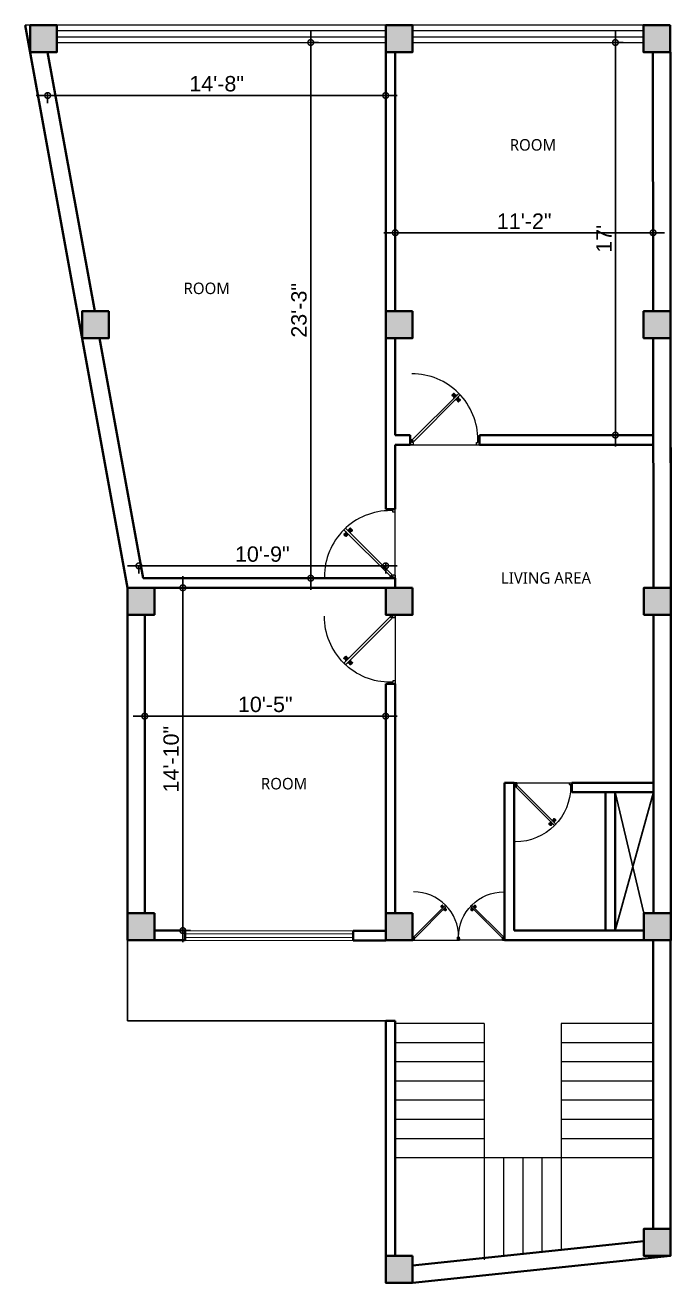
# Model space of a CAD drawing. Header units: inches. Extents: x -71 to 2682309, y -3332 to 801571.
# Drawn here: x 2652842 to 2653178, y 793069 to 793724 of the extents above; entities that cross this region are included whole.
import ezdxf

# ---------------------------------------------------------------- set-up
doc = ezdxf.new("R2010")
doc.units = ezdxf.units.IN
doc.header["$MEASUREMENT"] = 0
doc.header["$PDMODE"] = 99
doc.linetypes.add('SOLID', pattern=[0])
for name, color, linetype, lineweight in [('CONC. OUTLINE RA', 150, 'Continuous', 40), ('ele 4', 114, 'Continuous', 9), ('elev 2', 20, 'Continuous', 25), ('HATCH RA', 8, 'Continuous', 9), ('PUERTAS', 7, 'Continuous', 13), ('stair EA', 132, 'Continuous', 5), ('wall EA', 24, 'Continuous', 40), ('Win EA', 114, 'Continuous', 5)]:
    doc.layers.add(name, color=color, linetype=linetype, lineweight=lineweight)
for name, color, linetype in [('HACTH', 7, 'Continuous'), ('lettring', 7, 'Continuous'), ('text EA', 7, 'Continuous')]:
    doc.layers.add(name, color=color, linetype=linetype)
doc.styles.add('EAPL', font='arial.ttf', dxfattribs={"height": 8})
doc.styles.get("Standard").update_dxf_attribs({"font": 'arial.ttf'})
doc.dimstyles.new('EA Copy of 1-8', dxfattribs={"dimtxt": 8, "dimasz": 6, "dimexe": 4, "dimexo": 6, "dimgap": 2, "dimtad": 1, "dimdec": 0, "dimzin": 0, "dimdsep": 46, "dimlunit": 3, "dimtxsty": 'EAPL', "dimblk": 'DOTSMALL', "dimcen": -0.09, "dimdle": 6, "dimclrd": 256, "dimclre": 256, "dimclrt": 256, "dimadec": 0, "dimazin": 0, "dimtfac": 8, "dimtdec": 0, "dimtix": 1, "dimtmove": 0, "dimatfit": 3, "dimldrblk": 'OPEN30', "dimfxl": 1, "dimfxlon": 1, "dimtolj": 1, "dimtzin": 0, "dimlwd": -1, "dimlwe": -1, "dimarcsym": 0})

# ---------------------------------------------------------------- blocks, each defined once
blk = doc.blocks.new('COLUMN')
at = {"layer": 'HACTH', "lineweight": 30, "transparency": 33554541}
h = blk.add_hatch(color=256, dxfattribs=at)
h.dxf.hatch_style = 1
h.paths.add_polyline_path([(2659104.19, 784576.38), (2659090.19, 784576.38), (2659090.19, 784562.38), (2659104.19, 784562.38)])
at = {"layer": 'CONC. OUTLINE RA'}
blk.add_lwpolyline([(2659090.19, 784576.38), (2659104.19, 784576.38), (2659104.19, 784562.38), (2659090.19, 784562.38)], close=True, dxfattribs=at)
blk = doc.blocks.new('3ft')
at = {"layer": 'PUERTAS', "color": 6}
for p, q in [((1.01, 2.52), (25.23, 26.74)), ((26.05, 25.92), (25.23, 26.74)), ((26.05, 25.92), (1.77, 1.64)), ((0, 2.4), (0, 0)), ((0.72, 2.4), (0, 2.4)), ((1.6, 0), (0, 0)), ((0.72, 1.52), (0.72, 2.44)), ((0.8, 1.52), (0.72, 1.52)), ((0.8, 1.52), (0.8, 2.41)), ((0.8, 1.2), (0.8, 1.52)), ((1.6, 1.2), (0.8, 1.2)), ((1.57, 1.84), (0.94, 2.47)), ((1.63, 1.89), (0.97, 2.55)), ((1.63, 1.89), (1.57, 1.84)), ((1.77, 1.64), (1.57, 1.84)), ((1.6, 0), (1.6, 1.2)), ((34.4, 0), (34.4, 1.2)), ((34.4, 1.2), (35.2, 1.2)), ((34.4, 0), (36, 0)), ((35.2, 1.2), (35.2, 2.4)), ((35.2, 2.4), (36, 2.4)), ((36, 0), (36, 2.4))]:
    blk.add_line(p, q, dxfattribs=at)
at = {"layer": 'PUERTAS', "color": 1}
for p, q in [((21.67, 25.73), (22.17, 26.23)), ((21.7, 25.82), (22.14, 26.26)), ((22.58, 26.7), (22.14, 26.26)), ((22.67, 26.73), (22.17, 26.23)), ((22.61, 26.67), (22.58, 26.7)), ((23.45, 25.91), (22.79, 26.73)), ((22.49, 24.95), (21.67, 25.61)), ((21.73, 25.79), (21.7, 25.82)), ((22.6, 24.96), (23.02, 25.38)), ((22.61, 24.25), (22.92, 24.72)), ((22.62, 24.13), (22.61, 24.14)), ((22.7, 25.07), (22.71, 25.06)), ((22.82, 25.06), (23.08, 25.32)), ((22.94, 24.95), (22.83, 25.07)), ((22.92, 24.72), (22.92, 24.72)), ((22.93, 24.94), (23.19, 25.21)), ((22.93, 24.84), (22.93, 24.83)), ((23.44, 25.81), (23.02, 25.38)), ((23.34, 25.58), (23.08, 25.32)), ((23.46, 25.47), (23.19, 25.21)), ((23.33, 25.7), (23.34, 25.69)), ((23.45, 25.46), (23.33, 25.57)), ((23.44, 23.31), (23.45, 23.3)), ((23.56, 23.3), (24.03, 23.61)), ((23.57, 25.47), (23.57, 25.47)), ((24.15, 25.79), (23.68, 25.48)), ((23.68, 25.48), (23.68, 25.48)), ((24.03, 23.61), (24.03, 23.62)), ((24.14, 23.62), (24.14, 23.62)), ((24.25, 23.62), (24.51, 23.89)), ((24.27, 25.78), (24.26, 25.79)), ((24.26, 23.29), (24.69, 23.71)), ((24.26, 23.63), (24.37, 23.52)), ((24.26, 23.18), (24.92, 22.37)), ((24.37, 23.52), (24.63, 23.77)), ((24.37, 23.4), (24.37, 23.4)), ((24.78, 24.15), (24.51, 23.89)), ((24.89, 24.03), (24.63, 23.77)), ((25.11, 24.14), (24.69, 23.71)), ((24.77, 24.14), (24.88, 24.03)), ((24.79, 24.38), (24.78, 24.37)), ((24.78, 24.26), (24.78, 24.26)), ((25.1, 24.84), (24.79, 24.38)), ((25, 24.03), (25, 24.03)), ((25.04, 22.36), (25.54, 22.86)), ((25.09, 24.96), (25.1, 24.95)), ((25.1, 22.42), (25.13, 22.39)), ((25.13, 22.39), (25.57, 22.83)), ((25.22, 24.14), (26.03, 23.48)), ((26.04, 23.37), (25.54, 22.86)), ((26.01, 23.27), (25.57, 22.83)), ((25.98, 23.3), (26.01, 23.27))]:
    blk.add_line(p, q, dxfattribs=at)
at = {"layer": 'PUERTAS', "color": 8}
for p, q in [((22.13, 26.28), (21.98, 26.13)), ((22.13, 26.28), (22.27, 26.42)), ((22.29, 26.41), (22.27, 26.42)), ((23.16, 25.52), (22.34, 26.39)), ((23.3, 25.66), (22.5, 26.56)), ((23.41, 25.77), (22.65, 26.71)), ((23.46, 25.83), (22.72, 26.75)), ((22.57, 24.94), (21.65, 25.68)), ((22.63, 24.99), (21.69, 25.75)), ((22.74, 25.1), (21.84, 25.9)), ((22.88, 25.24), (22.01, 26.06)), ((22.69, 24.32), (23.02, 24.83)), ((22.95, 24.96), (22.84, 25.07)), ((22.98, 24.99), (22.86, 25.1)), ((23.03, 25.04), (22.91, 25.15)), ((22.91, 24.53), (23.1, 24.91)), ((23.11, 25.12), (22.99, 25.23)), ((23.13, 24.76), (23.18, 24.99)), ((23.28, 25.3), (23.17, 25.41)), ((23.36, 25.37), (23.25, 25.49)), ((23.31, 24.94), (23.28, 25.08)), ((23.41, 25.43), (23.3, 25.54)), ((23.46, 25.09), (23.32, 25.13)), ((23.44, 25.45), (23.33, 25.56)), ((23.64, 25.27), (23.41, 25.22)), ((23.87, 25.49), (23.49, 25.3)), ((24.08, 25.71), (23.57, 25.38)), ((23.63, 23.38), (24.14, 23.72)), ((23.84, 23.6), (24.22, 23.79)), ((24.07, 23.82), (24.3, 23.88)), ((24.25, 24), (24.39, 23.97)), ((24.25, 23.26), (24.99, 22.34)), ((24.27, 23.64), (24.38, 23.53)), ((24.3, 23.67), (24.41, 23.56)), ((24.3, 23.32), (25.06, 22.38)), ((24.35, 23.72), (24.46, 23.61)), ((24.4, 24.15), (24.43, 24.01)), ((24.41, 23.43), (25.2, 22.53)), ((24.43, 23.8), (24.54, 23.69)), ((24.58, 24.33), (24.52, 24.1)), ((24.55, 23.57), (25.37, 22.7)), ((24.6, 23.97), (24.72, 23.86)), ((24.8, 24.56), (24.61, 24.18)), ((25.02, 24.77), (24.68, 24.26)), ((24.68, 24.05), (24.79, 23.94)), ((24.73, 24.1), (24.85, 23.99)), ((24.76, 24.13), (24.87, 24.02)), ((24.83, 23.85), (25.7, 23.03)), ((24.97, 23.99), (25.87, 23.2)), ((25.08, 24.1), (26.02, 23.34)), ((25.14, 24.15), (26.06, 23.41)), ((25.58, 22.82), (25.43, 22.67)), ((25.58, 22.82), (25.73, 22.97)), ((25.72, 22.98), (25.73, 22.97)), ((0, 0), (36, 0))]:
    blk.add_line(p, q, dxfattribs=at)
at = {"layer": 'PUERTAS', "color": 2}
for p, q in [((21.99, 26.11), (21.98, 26.13)), ((25.42, 22.68), (25.43, 22.67))]:
    blk.add_line(p, q, dxfattribs=at)
at = {"layer": 'PUERTAS', "color": 6}
for radius in [0.155, 0.0752]:
    blk.add_circle((0.82, 2.56), radius, dxfattribs=at)
blk.add_arc((0.82, 2.56), 34.38, 359.72845, 90.03333, dxfattribs=at)
at = {"layer": 'PUERTAS', "color": 1}
for centre, start, end in [((22.73, 26.68), 38.92363, 135), ((22.54, 25.01), 231.07637, 315), ((22.67, 24.2), 135, 225), ((22.77, 25.12), 225, 315), ((22.99, 24.89), 135, 219.74275), ((22.87, 24.78), 315, 39.74275), ((23.28, 25.63), 315, 45), ((23.39, 25.86), 315, 38.92363), ((23.51, 23.36), 225, 315), ((23.51, 25.41), 50.25725, 135), ((23.62, 25.53), 230.25725, 315), ((24.09, 23.56), 50.25725, 135), ((24.2, 23.68), 230.25725, 315), ((24.2, 25.73), 45, 135), ((24.32, 23.23), 135, 218.92363), ((24.42, 23.46), 135, 225), ((24.84, 24.31), 135, 219.74275), ((24.72, 24.21), 315, 39.74275), ((24.94, 23.98), 45, 135), ((24.98, 22.42), 218.92363, 315), ((25.04, 24.89), 315, 45), ((25.17, 24.08), 51.07637, 135), ((25.98, 23.42), 315, 51.07637)]:
    blk.add_arc(centre, 0.08, start, end, dxfattribs=at)
blk = doc.blocks.new('*U327')
at = {"color": 3, "xscale": -1}
blk.add_blockref('3ft', (42, 0), dxfattribs=at)
blk = doc.blocks.new('_DotSmall')
at = {"color": 0, "linetype": 'ByBlock', "const_width": 0.5}
blk.add_lwpolyline([(-0.0625, 0, 1), (0.0625, 0, 1)], format="xyb", close=True, dxfattribs=at)
blk = doc.blocks.new('*D1221')
at = {"layer": 'Defpoints', "color": 0, "transparency": 16777216}
for p in [(2652853.29, 793709.68), (2653029.32, 793709.68), (2653029.32, 793687.19)]:
    blk.add_point(p, dxfattribs=at)
at = {"layer": 'lettring', "transparency": 16777216}
for p, q in [((2652847.29, 793687.19), (2653035.32, 793687.19)), ((2652853.29, 793688.19), (2652853.29, 793683.19)), ((2653029.32, 793688.19), (2653029.32, 793683.19))]:
    blk.add_line(p, q, dxfattribs=at)
at = {"layer": 'lettring', "transparency": 16777216, "xscale": 6, "yscale": 6, "zscale": 6, "rotation": 180}
blk.add_blockref('_DotSmall', (2652853.29, 793687.19), dxfattribs=at)
at = {"layer": 'lettring', "transparency": 16777216, "xscale": 6, "yscale": 6, "zscale": 6}
blk.add_blockref('_DotSmall', (2653029.32, 793687.19), dxfattribs=at)
at = {"layer": 'lettring', "transparency": 16777216, "insert": (2652941.3, 793693.27), "char_height": 8, "attachment_point": 5, "style": 'EAPL'}
blk.add_mtext('\\A1;14\'-8"', dxfattribs=at)
blk = doc.blocks.new('_Open30')
at = {"color": 0, "linetype": 'ByBlock', "lineweight": -2}
for p, q in [((-1, 0.27), (0, 0)), ((0, 0), (-1, -0.27)), ((0, 0), (-1, 0))]:
    blk.add_line(p, q, dxfattribs=at)
blk = doc.blocks.new('*D1216')
at = {"layer": 'Defpoints', "color": 0, "transparency": 16777216}
for p in [(2652943.73, 793714.77), (2652943.73, 793435.8), (2652990.3, 793435.8)]:
    blk.add_point(p, dxfattribs=at)
at = {"layer": 'lettring', "transparency": 16777216}
for p, q in [((2652990.3, 793720.77), (2652990.3, 793429.8)), ((2652989.3, 793714.77), (2652994.3, 793714.77)), ((2652989.3, 793435.8), (2652994.3, 793435.8))]:
    blk.add_line(p, q, dxfattribs=at)
at = {"layer": 'lettring', "transparency": 16777216, "xscale": 6, "yscale": 6, "zscale": 6}
for p, rotation in [((2652990.3, 793714.77), 90), ((2652990.3, 793435.8), 270)]:
    blk.add_blockref('_DotSmall', p, dxfattribs=dict(at, rotation=rotation))
at = {"layer": 'lettring', "transparency": 16777216, "insert": (2652984.21, 793575.29), "char_height": 8, "attachment_point": 5, "rotation": 90, "style": 'EAPL'}
blk.add_mtext('\\A1;23\'-3"', dxfattribs=at)
blk = doc.blocks.new('*D1217')
at = {"layer": 'Defpoints', "color": 0, "transparency": 16777216}
for p in [(2653029.33, 793471.8), (2652900.82, 793448.42), (2652900.82, 793442.23)]:
    blk.add_point(p, dxfattribs=at)
at = {"layer": 'lettring', "transparency": 16777216}
for p, q in [((2653035.33, 793442.23), (2652894.82, 793442.23)), ((2652900.82, 793442.42), (2652900.82, 793438.23)), ((2653029.33, 793443.23), (2653029.33, 793438.23))]:
    blk.add_line(p, q, dxfattribs=at)
at = {"layer": 'lettring', "transparency": 16777216, "xscale": 6, "yscale": 6, "zscale": 6, "rotation": 180}
blk.add_blockref('_DotSmall', (2652900.82, 793442.23), dxfattribs=at)
at = {"layer": 'lettring', "transparency": 16777216, "xscale": 6, "yscale": 6, "zscale": 6}
blk.add_blockref('_DotSmall', (2653029.33, 793442.23), dxfattribs=at)
at = {"layer": 'lettring', "transparency": 16777216, "insert": (2652965.07, 793448.32), "char_height": 8, "attachment_point": 5, "style": 'EAPL'}
blk.add_mtext('\\A1;10\'-9"', dxfattribs=at)
blk = doc.blocks.new('*D1218')
at = {"layer": 'Defpoints', "color": 0, "transparency": 16777216}
for p in [(2653168.6, 793615.72), (2653034.32, 793574.81), (2653168.6, 793575.02)]:
    blk.add_point(p, dxfattribs=at)
at = {"layer": 'lettring', "transparency": 16777216}
for p, q in [((2653028.32, 793615.72), (2653174.6, 793615.72)), ((2653034.32, 793614.72), (2653034.32, 793619.72)), ((2653168.6, 793614.72), (2653168.6, 793619.72))]:
    blk.add_line(p, q, dxfattribs=at)
at = {"layer": 'lettring', "transparency": 16777216, "xscale": 6, "yscale": 6, "zscale": 6, "rotation": 180}
blk.add_blockref('_DotSmall', (2653034.32, 793615.72), dxfattribs=at)
at = {"layer": 'lettring', "transparency": 16777216, "xscale": 6, "yscale": 6, "zscale": 6}
blk.add_blockref('_DotSmall', (2653168.6, 793615.72), dxfattribs=at)
at = {"layer": 'lettring', "transparency": 16777216, "insert": (2653101.46, 793621.74), "char_height": 8, "attachment_point": 5, "style": 'EAPL'}
blk.add_mtext('\\A1;11\'-2"', dxfattribs=at)
blk = doc.blocks.new('*D1219')
at = {"layer": 'Defpoints', "color": 0, "transparency": 16777216}
for p in [(2653078.15, 793714.77), (2653148.97, 793714.77), (2653078.15, 793510.32)]:
    blk.add_point(p, dxfattribs=at)
at = {"layer": 'lettring', "transparency": 16777216}
for p, q in [((2653148.97, 793504.32), (2653148.97, 793720.77)), ((2653147.97, 793714.77), (2653152.97, 793714.77)), ((2653147.97, 793510.32), (2653152.97, 793510.32))]:
    blk.add_line(p, q, dxfattribs=at)
at = {"layer": 'lettring', "transparency": 16777216, "xscale": 6, "yscale": 6, "zscale": 6}
for p, rotation in [((2653148.97, 793714.77), 90), ((2653148.97, 793510.32), 270)]:
    blk.add_blockref('_DotSmall', p, dxfattribs=dict(at, rotation=rotation))
at = {"layer": 'lettring', "transparency": 16777216, "insert": (2653142.95, 793612.55), "char_height": 8, "attachment_point": 5, "rotation": 90, "style": 'EAPL'}
blk.add_mtext("\\A1;17'", dxfattribs=at)
blk = doc.blocks.new('*D1220')
at = {"layer": 'Defpoints', "color": 0, "transparency": 16777216}
for p in [(2652903.87, 793380.81), (2653029.33, 793380.81), (2652903.87, 793363.97)]:
    blk.add_point(p, dxfattribs=at)
at = {"layer": 'lettring', "transparency": 16777216}
for p, q in [((2653035.33, 793363.97), (2652897.87, 793363.97)), ((2652903.87, 793364.97), (2652903.87, 793359.97)), ((2653029.33, 793364.97), (2653029.33, 793359.97))]:
    blk.add_line(p, q, dxfattribs=at)
at = {"layer": 'lettring', "transparency": 16777216, "xscale": 6, "yscale": 6, "zscale": 6, "rotation": 180}
blk.add_blockref('_DotSmall', (2652903.87, 793363.97), dxfattribs=at)
at = {"layer": 'lettring', "transparency": 16777216, "xscale": 6, "yscale": 6, "zscale": 6}
blk.add_blockref('_DotSmall', (2653029.33, 793363.97), dxfattribs=at)
at = {"layer": 'lettring', "transparency": 16777216, "insert": (2652966.6, 793370.05), "char_height": 8, "attachment_point": 5, "style": 'EAPL'}
blk.add_mtext('\\A1;10\'-5"', dxfattribs=at)
blk = doc.blocks.new('*D1222')
at = {"layer": 'Defpoints', "color": 0, "transparency": 16777216}
for p in [(2652908.87, 793430.8), (2652908.87, 793252.31), (2652923.69, 793252.31)]:
    blk.add_point(p, dxfattribs=at)
at = {"layer": 'lettring', "transparency": 16777216}
for p, q in [((2652923.69, 793436.8), (2652923.69, 793246.31)), ((2652922.69, 793430.8), (2652927.69, 793430.8)), ((2652922.69, 793252.31), (2652927.69, 793252.31))]:
    blk.add_line(p, q, dxfattribs=at)
at = {"layer": 'lettring', "transparency": 16777216, "xscale": 6, "yscale": 6, "zscale": 6}
for p, rotation in [((2652923.69, 793430.8), 90), ((2652923.69, 793252.31), 270)]:
    blk.add_blockref('_DotSmall', p, dxfattribs=dict(at, rotation=rotation))
at = {"layer": 'lettring', "transparency": 16777216, "insert": (2652917.61, 793341.56), "char_height": 8, "attachment_point": 5, "rotation": 90, "style": 'EAPL'}
blk.add_mtext('\\A1;14\'-10"', dxfattribs=at)

msp = doc.modelspace()

# ---------------------------------------------------------------- linework, layer by layer
at = {"color": 244, "lineweight": 30, "true_color": 0x991b1e}
for p, q in [((2652850.72, 793723.81), (2652850.74, 793723.68)), ((2653177.51, 793723.81), (2653177.78, 793430.8))]:
    msp.add_line(p, q, dxfattribs=at)
at = {"layer": 'ele 4', "linetype": 'SOLID'}
for p, q in [((2653029.32, 793723.8), (2652841.57, 793723.81)), ((2653029.32, 793720.81), (2652858.14, 793720.81)), ((2653163.52, 793723.8), (2653043.32, 793723.8)), ((2653163.52, 793720.81), (2653043.32, 793720.81)), ((2652858.14, 793717.77), (2653029.32, 793717.77)), ((2652858.14, 793714.77), (2653029.32, 793714.77)), ((2653043.32, 793717.77), (2653163.52, 793717.77)), ((2653043.32, 793714.77), (2653163.52, 793714.77))]:
    msp.add_line(p, q, dxfattribs=at)
at = {"layer": 'ele 4'}
for p, q in [((2652924.87, 793252.31), (2653012.47, 793252.12)), ((2652924.87, 793250.81), (2653012.47, 793250.62)), ((2652924.87, 793248.81), (2653012.47, 793248.62)), ((2652924.86, 793247.31), (2653012.46, 793247.12))]:
    msp.add_line(p, q, dxfattribs=at)
at = {"layer": 'elev 2'}
for p, q in [((2653148.82, 793252.31), (2653168.82, 793324.31)), ((2653148.82, 793324.31), (2653163.82, 793261.31)), ((2652894.87, 793247.31), (2652894.87, 793205.31)), ((2653029.33, 793247.31), (2653029.33, 793247.31)), ((2653038.33, 793247.31), (2653038.33, 793247.31)), ((2653029.33, 793205.31), (2652894.87, 793205.31)), ((2653163.69, 793090.55), (2653043.33, 793077.93))]:
    msp.add_line(p, q, dxfattribs=at)
at = {"layer": 'stair EA'}
for p, q in [((2653080.69, 793203.94), (2653034.33, 793203.94)), ((2653080.69, 793203.94), (2653080.69, 793080.8)), ((2653168.69, 793203.94), (2653120.69, 793203.94)), ((2653168.69, 793203.94), (2653120.69, 793203.94)), ((2653120.69, 793203.94), (2653120.69, 793086.04)), ((2653080.69, 793193.94), (2653034.33, 793193.94)), ((2653168.69, 793193.94), (2653120.69, 793193.94)), ((2653168.69, 793193.94), (2653120.69, 793193.94)), ((2653080.69, 793183.94), (2653034.33, 793183.94)), ((2653168.69, 793183.94), (2653120.69, 793183.94)), ((2653168.69, 793183.94), (2653120.69, 793183.94)), ((2653080.69, 793173.94), (2653034.33, 793173.94)), ((2653168.69, 793173.94), (2653120.69, 793173.94)), ((2653168.69, 793173.94), (2653120.69, 793173.94)), ((2653080.69, 793163.94), (2653034.33, 793163.94)), ((2653168.69, 793163.94), (2653120.69, 793163.94)), ((2653168.69, 793163.94), (2653120.69, 793163.94)), ((2653080.69, 793153.94), (2653034.33, 793153.94)), ((2653168.69, 793153.94), (2653120.69, 793153.94)), ((2653168.69, 793153.94), (2653120.69, 793153.94)), ((2653080.69, 793143.94), (2653034.33, 793143.94)), ((2653168.69, 793143.94), (2653120.69, 793143.94)), ((2653168.69, 793143.94), (2653120.69, 793143.94)), ((2653168.69, 793133.94), (2653034.33, 793133.94)), ((2653090.69, 793133.94), (2653090.69, 793082.9)), ((2653100.69, 793133.94), (2653100.69, 793083.95)), ((2653110.69, 793133.94), (2653110.69, 793085))]:
    msp.add_line(p, q, dxfattribs=at)
at = {"layer": 'wall EA'}
for p, q in [((2652841.57, 793723.81), (2652894.87, 793430.8)), ((2652841.57, 793723.81), (2652894.87, 793430.8)), ((2652853.29, 793709.68), (2652877.82, 793574.83)), ((2653029.32, 793709.8), (2653029.32, 793574.81)), ((2653034.32, 793709.8), (2653034.32, 793574.81)), ((2653168.38, 793709.81), (2653168.6, 793574.81)), ((2653177.67, 793562.81), (2653177.67, 793709.81)), ((2652880.37, 793560.83), (2652903.11, 793435.8)), ((2653029.33, 793525.02), (2653029.33, 793560.81)), ((2653034.33, 793510.32), (2653034.33, 793560.81)), ((2653168.62, 793560.81), (2653168.82, 793430.8)), ((2653177.81, 793430.8), (2653177.66, 793560.81)), ((2653029.33, 793471.8), (2653029.33, 793525.02)), ((2653034.33, 793510.32), (2653042.16, 793510.32)), ((2653042.16, 793505.32), (2653042.16, 793510.32)), ((2653078.15, 793510.32), (2653168.67, 793510.32)), ((2653078.15, 793505.32), (2653078.15, 793510.32)), ((2653034.33, 793505.32), (2653042.16, 793505.32)), ((2653034.33, 793471.8), (2653034.33, 793505.32)), ((2653078.15, 793505.32), (2653168.68, 793505.32)), ((2653034.33, 793471.8), (2653029.33, 793471.8)), ((2652903.11, 793435.8), (2653034.33, 793435.8)), ((2653034.33, 793430.8), (2653034.33, 793435.8)), ((2652908.87, 793430.8), (2653029.33, 793430.8)), ((2653177.78, 793430.8), (2653177.84, 793430.8)), ((2652894.87, 793416.8), (2652894.87, 793261.31)), ((2652903.87, 793416.8), (2652903.87, 793261.31)), ((2653168.82, 793261.31), (2653168.82, 793416.8)), ((2653177.82, 793261.31), (2653177.82, 793416.8)), ((2653029.33, 793261.31), (2653029.33, 793380.81)), ((2653034.33, 793380.81), (2653029.33, 793380.81)), ((2653034.33, 793261.31), (2653034.33, 793380.81)), ((2653091.29, 793329.31), (2653096.29, 793329.31)), ((2653091.29, 793252.31), (2653091.29, 793329.31)), ((2653096.29, 793252.31), (2653096.29, 793329.31)), ((2653126.29, 793329.31), (2653168.82, 793329.31)), ((2653126.29, 793324.31), (2653126.29, 793329.31)), ((2653126.29, 793324.31), (2653168.82, 793324.31)), ((2653143.82, 793252.31), (2653143.82, 793324.31)), ((2653148.82, 793252.31), (2653148.82, 793324.31)), ((2652924.87, 793252.31), (2652908.87, 793252.31)), ((2652924.87, 793252.31), (2652924.87, 793247.31)), ((2653012.46, 793252.12), (2653012.46, 793247.12)), ((2653012.46, 793252.12), (2653029.33, 793252.12)), ((2653091.29, 793252.31), (2653091.29, 793247.31)), ((2653096.29, 793252.31), (2653163.82, 793252.31)), ((2652924.87, 793247.31), (2652908.87, 793247.31)), ((2653012.46, 793247.12), (2653029.33, 793247.12)), ((2653091.29, 793247.31), (2653163.82, 793247.31)), ((2653168.69, 793247.31), (2653168.69, 793096.99)), ((2653177.69, 793247.31), (2653177.69, 793096.99)), ((2653029.33, 793205.31), (2653029.33, 793082.88)), ((2653034.33, 793205.31), (2653029.33, 793205.31)), ((2653034.33, 793205.31), (2653034.33, 793082.88)), ((2653163.69, 793090.54), (2653043.33, 793077.92)), ((2653043.33, 793068.87), (2653177.69, 793082.96))]:
    msp.add_line(p, q, dxfattribs=at)

# ---------------------------------------------------------------- block references
at = {"layer": 'HATCH RA', "lineweight": 30, "rotation": 270}
for p in [(1868281.76, 3452813.99), (1868466.94, 3452813.99), (1868601.14, 3452814), (1868308.84, 3452665.02), (1868466.95, 3452665), (1868601.29, 3452665), (1868332.5, 3452520.99), (1868466.95, 3452520.99), (1868601.4, 3452520.99), (1868332.5, 3452351.5), (1868466.95, 3452351.5), (1868601.45, 3452351.5), (1868601.31, 3452187.17), (1868466.95, 3452173.07)]:
    msp.add_blockref('COLUMN', p, dxfattribs=at)
at = {"layer": 'Win EA'}
for p, xscale, yscale, zscale, rotation in [((2653084.15, 793505.32), -0.9999536188852894, 0.9999536188852896, 0.9999536188852894, 359.9995031579402), ((2653034.33, 793477.8), -0.9999536188852896, 0.9999536188852896, 0.9999536188852894, 89.99950316861236), ((2653034.33, 793374.81), 0.9999536188852896, 0.9999536188852896, 0.9999536188852896, 90.00049686073707), ((2653131.29, 793329.31), 0.8333366820079391, 0.8333366820079391, 0.8333366820079391, 180.0000000008892)]:
    msp.add_blockref('*U327', p, dxfattribs=dict(at, xscale=xscale, yscale=yscale, zscale=zscale, rotation=rotation))
at = {"layer": 'Win EA', "yscale": 0.6812915640384177, "zscale": 0.6812915640384177}
for p, xscale in [((2653071.94, 793247.31), -0.6812915640384177), ((2653062.68, 793247.31), 0.6812915640384177)]:
    msp.add_blockref('*U327', p, dxfattribs=dict(at, xscale=xscale))

# ---------------------------------------------------------------- texts
at = {"layer": 'text EA', "char_height": 6, "width": 84.336, "attachment_point": 2}
for s, insert in [('{\\fTrebuchet MS|b0|i0|c0|p34;ROOM }', (2653106.01, 793664.46)), ('{\\fTrebuchet MS|b0|i0|c0|p34;ROOM }', (2652936.12, 793589.75)), ('{\\fTrebuchet MS|b0|i0|c0|p34;LIVING AREA}', (2653112.82, 793438.93)), ('{\\fTrebuchet MS|b0|i0|c0|p34;ROOM }', (2652976.42, 793331.81))]:
    msp.add_mtext(s, dxfattribs=dict(at, insert=insert))

# ---------------------------------------------------------------- dimensions: what is measured, and where the dimension line sits
at = {"layer": 'lettring'}
for base, p1, p2, picture, middle in [((2652990.3, 793435.8), (2652943.73, 793714.77), (2652943.73, 793435.8), '*D1216', (2652984.21, 793575.29)), ((2653148.97, 793714.77), (2653078.15, 793510.32), (2653078.15, 793714.77), '*D1219', (2653142.95, 793612.55)), ((2652923.69, 793252.31), (2652908.87, 793430.8), (2652908.87, 793252.31), '*D1222', (2652917.61, 793341.56))]:
    dim = msp.add_linear_dim(base=base, p1=p1, p2=p2, angle=90, dimstyle='EA Copy of 1-8', dxfattribs=at)
    dim.commit()
    dim.dimension.update_dxf_attribs({"geometry": picture, "text_midpoint": middle})
for base, p1, p2, picture, middle in [((2653029.32, 793687.19), (2652853.29, 793709.68), (2653029.32, 793709.68), '*D1221', (2652941.3, 793693.27)), ((2653168.6, 793615.72), (2653034.32, 793574.81), (2653168.6, 793575.02), '*D1218', (2653101.46, 793621.74)), ((2652900.82, 793442.23), (2653029.33, 793471.8), (2652900.82, 793448.42), '*D1217', (2652965.07, 793448.32)), ((2652903.87, 793363.97), (2653029.33, 793380.81), (2652903.87, 793380.81), '*D1220', (2652966.6, 793370.05))]:
    dim = msp.add_linear_dim(base=base, p1=p1, p2=p2, dimstyle='EA Copy of 1-8', dxfattribs=at)
    dim.commit()
    dim.dimension.update_dxf_attribs({"geometry": picture, "text_midpoint": middle})

doc.saveas('drawing.dxf')
